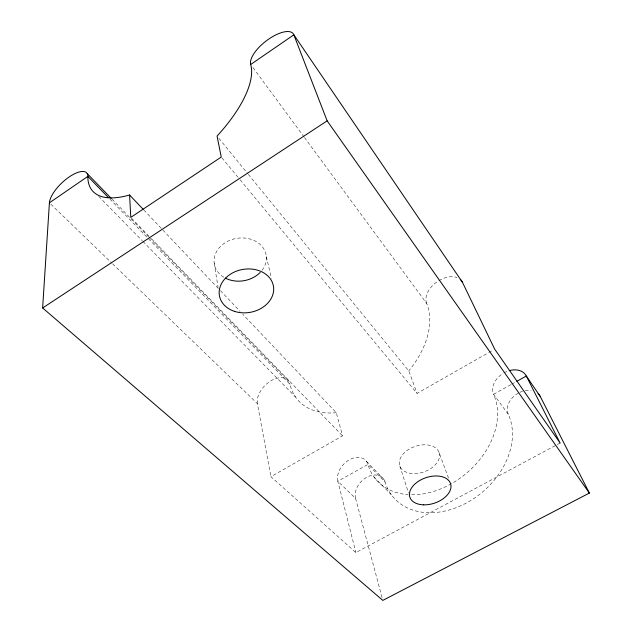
<?xml version="1.0" encoding="UTF-8"?>
<svg xmlns="http://www.w3.org/2000/svg" width="632" height="632" viewBox="0 0 632 632"><rect width="100%" height="100%" fill="white"/><g stroke="black" fill="none" stroke-linecap="round" stroke-linejoin="round"><path stroke-width="0.47" stroke-dasharray="3.16 2.37" d="M560.094 443.04L355.887 552.566L270.899 476.686L342.552 435.859L336.279 412.736L242.767 314.223M240.144 179.844L417.088 393.38L487.864 353.051M488.718 352.561L492.984 350.136M510.814 384.69L493.584 394.313A73.17 53.601 -40.1 0 1 478.313 461.36A73.17 53.601 -40.1 0 1 409.149 494.698M511.675 384.209L515.981 381.807M50.829 204.199L111.872 263.133M112.583 263.82L257.398 403.627L270.899 476.686M382.052 597.54L355.579 498.411L337.82 481.268A17.949 12.782 -46 0 1 349.346 459.82A17.949 12.782 -46 0 1 367.95 464.441A73.17 53.601 -40.1 0 0 408.161 494.635M98.718 196.378L142.216 240.721M142.903 241.424L295.484 396.975M374.057 477.089L391.358 494.73M111.967 199.112L148.409 236.66M149.105 237.371L288.682 381.199M366.457 461.336L383.616 479.024M109.85 199.033L290.017 384.303A81.157 52.132 -40.4 0 0 336.279 412.736M518.272 393.159A18.336 13.841 -32.8 0 0 508.286 414.276A71.416 53.736 -40.1 0 1 467.317 502.503A71.416 53.736 -40.1 0 1 385.141 482.121L367.95 464.441L337.82 481.268L355.887 552.566M131.472 218.111L150.661 237.901M151.34 238.612L342.552 435.859M143.82 209.99L219.723 289.946M220.402 290.657L240.049 311.363M221.887 157.81L239.512 179.085M218.941 138.361L247.665 173.547M248.289 174.314L408.786 370.897L417.088 393.38M253.029 67.656L303.889 136.71M304.474 137.507L426.639 303.4A81.157 52.132 -40.4 0 1 408.786 370.897M508.286 414.276L493.584 394.313A18.794 13.825 -33.4 0 1 503.135 373.362M439.106 452.631A20.753 13.485 -18.6 0 1 413.241 473.581A20.753 13.485 -18.6 0 1 405.902 451.406A20.753 13.485 -18.6 0 1 439.106 452.631L448.878 479.088M399.858 466.147L408.509 492.936M266.356 256.568L271.428 278.254M214.185 263.307L218.064 287.276M355.579 498.411A17.53 12.822 -46.3 0 1 366.671 477.302A17.53 12.822 -46.3 0 1 385.141 482.121M257.398 403.627A19.853 12.364 -44.9 0 1 270.994 380.756A19.853 12.364 -44.9 0 1 290.017 384.303M519.954 392.314A18.336 13.841 -32.8 0 1 522.569 391.303M525.224 390.639A18.336 13.841 -32.8 0 1 531.251 390.505M223.768 277.227A26.315 21.48 -9.4 0 1 219.399 247.602A26.315 21.48 -9.4 0 1 255.518 241.195A26.315 21.48 -9.4 0 1 261.932 270.457M503.965 372.872A18.794 13.825 -33.4 0 1 508.341 370.945M426.639 303.4A20.88 13.501 -35.2 0 1 438.15 281.098M438.908 280.632A20.88 13.501 -35.2 0 1 457.062 277.535"/><path stroke-width="0.95" d="M509.234 370.668A18.794 13.825 -33.4 0 1 526.322 376.032L540.344 396.612L589.364 493.063L382.818 600.4L42.636 307.974L49.407 202.825A24.806 9.701 -43.3 0 1 69.093 177.015A24.806 9.701 -43.3 0 1 87.848 176.407A102.052 41.491 -40.8 0 0 129.592 195.004L143.148 209.279M49.407 202.825L87.848 176.407L108.475 197.619M129.592 195.004L130.785 217.4L221.255 157.044L217.06 136.062A102.052 41.491 -40.8 0 0 250.691 64.48L293.841 34.823L462.403 282.22L494.69 349.164L560.094 443.04L526.322 376.032L516.842 381.325M42.636 307.974L327.139 120.838L293.841 34.823A26.41 10.839 -37.9 0 0 268.719 39.089A26.41 10.839 -37.9 0 0 250.691 64.48M87.216 173.603L111.279 198.401M327.139 120.838L589.364 493.063M538.172 393.712A18.336 13.841 -32.8 0 1 540.344 396.612M460.262 279.407A20.88 13.501 -35.2 0 1 462.403 282.22M260.179 272.447A26.315 21.48 -9.4 0 1 225.308 278.096M423.677 504.842A21.448 13.43 -18.5 0 0 450.569 483.654A21.448 13.43 -18.5 0 0 416.401 482.745A21.448 13.43 -18.5 0 0 423.677 504.842M234.409 311.331A27.429 21.772 -10.1 0 0 273.632 287.678A27.429 21.772 -10.1 0 0 231.233 273.688A27.429 21.772 -10.1 0 0 234.409 311.331"/></g></svg>
